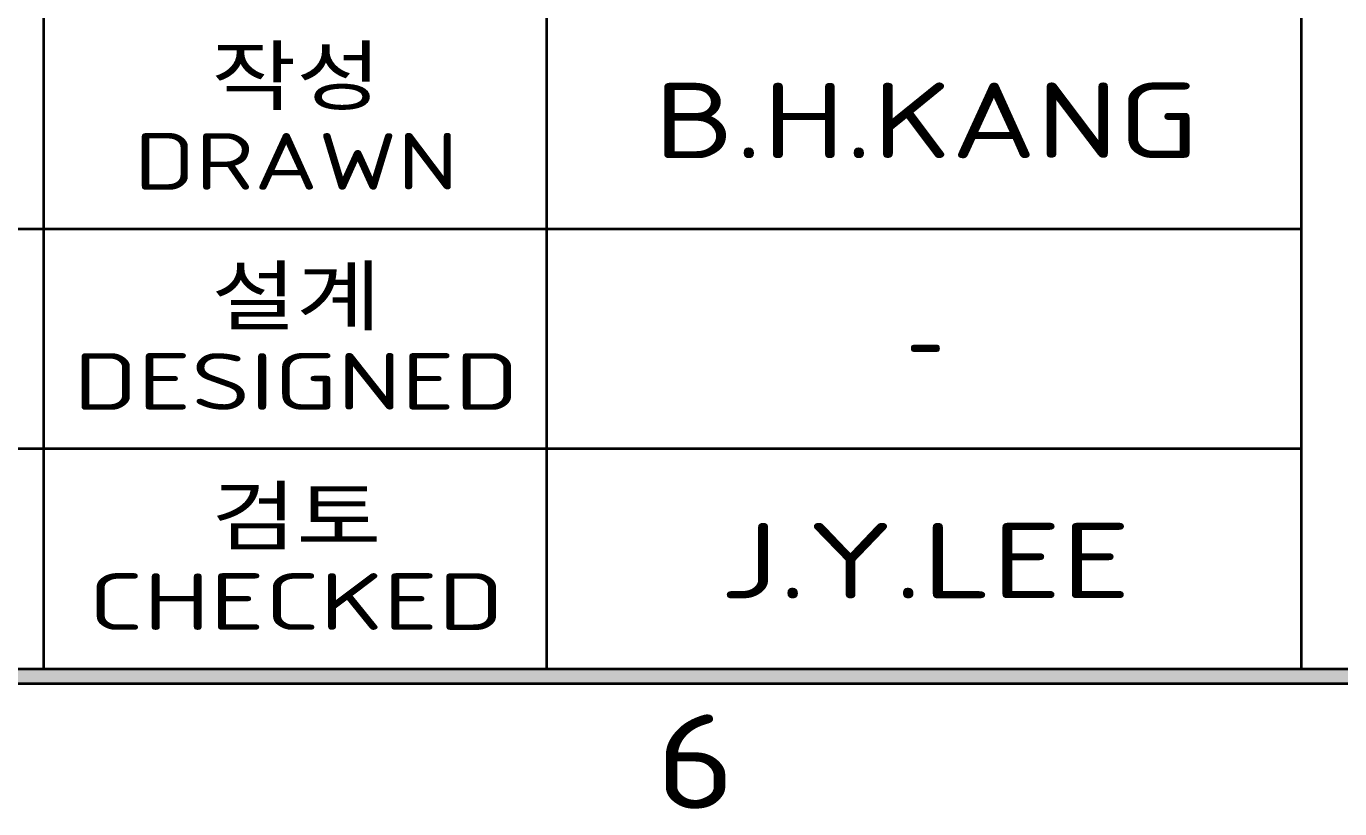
# Model space of a CAD drawing. Extents: x 23 to 417, y 3 to 294.
# Drawn here: x 275.2 to 316.98, y 5.79 to 30.67 of the extents above; entities that cross this region are included whole.
import ezdxf
from ezdxf.enums import TextEntityAlignment as Align

# ---------------------------------------------------------------- set-up
doc = ezdxf.new("R2010")
doc.units = 0
doc.layers.get('0').update_dxf_attribs({"lineweight": 13})
doc.layers.add('3', color=7, linetype='Continuous', lineweight=13)
doc.layers.add('5', color=7, linetype='Continuous', lineweight=13)
doc.styles.get("Standard").update_dxf_attribs({"font": 'isocp.shx'})

# ---------------------------------------------------------------- blocks, each defined once
blk = doc.blocks.new('BLOCK3265')
at = {"layer": '3', "color": 7, "lineweight": 13}
blk.add_text('6', height=3, dxfattribs=at).set_placement((295.223, 5.792), (297.761, 5.792), align=Align.FIT)
blk = doc.blocks.new('BLOCK3290')
at = {"layer": '5', "color": 7, "lineweight": 13}
blk.add_text('B.H.KANG', height=2.4, dxfattribs=at).set_placement((295.169, 26.481), (312.492, 26.481), align=Align.FIT)
blk = doc.blocks.new('BLOCK3292')
at = {"layer": '5', "color": 7, "lineweight": 13}
blk.add_text('-', height=2.4, dxfattribs=at).set_placement((303.217, 19.481), (304.386, 19.481), align=Align.FIT)
blk = doc.blocks.new('BLOCK3293')
at = {"layer": '5', "color": 7, "lineweight": 13}
blk.add_text('J.Y.LEE', height=2.4, dxfattribs=at).set_placement((297.263, 12.481), (310.34, 12.481), align=Align.FIT)
blk = doc.blocks.new('BLOCK3296')
at = {"layer": '5', "color": 7, "lineweight": 13}
blk.add_text('작성', height=1.8, dxfattribs=at).set_placement((281.091, 28.2), (286.491, 28.2), align=Align.FIT)
blk = doc.blocks.new('BLOCK3297')
at = {"layer": '5', "color": 7, "lineweight": 13}
blk.add_text('DRAWN', height=1.8, dxfattribs=at).set_placement((278.633, 25.479), (288.948, 25.479), align=Align.FIT)
blk = doc.blocks.new('BLOCK3298')
at = {"layer": '5', "color": 7, "lineweight": 13}
blk.add_text('DESIGNED', height=1.8, dxfattribs=at).set_placement((276.706, 18.479), (290.875, 18.479), align=Align.FIT)
blk = doc.blocks.new('BLOCK3299')
at = {"layer": '5', "color": 7, "lineweight": 13}
blk.add_text('설계', height=1.8, dxfattribs=at).set_placement((281.091, 21.2), (286.491, 21.2), align=Align.FIT)
blk = doc.blocks.new('BLOCK3300')
at = {"layer": '5', "color": 7, "lineweight": 13}
blk.add_text('CHECKED', height=1.8, dxfattribs=at).set_placement((277.179, 11.479), (290.402, 11.479), align=Align.FIT)
blk = doc.blocks.new('BLOCK3301')
at = {"layer": '5', "color": 7, "lineweight": 13}
blk.add_text('검토', height=1.8, dxfattribs=at).set_placement((281.091, 14.2), (286.491, 14.2), align=Align.FIT)
blk = doc.blocks.new('BLOCK3359')
at = {"layer": '3', "color": 7, "lineweight": 5}
blk.add_solid([(29.763, 9.762), (30.237, 10.238), (410.237, 9.762), (409.763, 10.238)], dxfattribs=at)

msp = doc.modelspace()

# ---------------------------------------------------------------- linework, layer by layer
at = {"color": 7, "lineweight": 35}
for p, q in [((275.7625, 10.2375), (275.7625, 50.2375)), ((291.7625, 10.2375), (291.7625, 38.2375)), ((315.7625, 10.2375), (315.7625, 38.2375)), ((250.7625, 24.2375), (275.7625, 24.2375)), ((275.7625, 24.2375), (315.7625, 24.2375)), ((315.7625, 17.2375), (250.7625, 17.2375))]:
    msp.add_line(p, q, dxfattribs=at)
at = {"layer": '3', "color": 7, "lineweight": 35}
for p, q in [((30.2375, 10.2375), (409.7625, 10.2375)), ((410.2375, 9.7625), (29.7625, 9.7625))]:
    msp.add_line(p, q, dxfattribs=at)

# ---------------------------------------------------------------- block references
at = {"layer": '3', "lineweight": 0}
for name in ['BLOCK3359', 'BLOCK3265']:
    msp.add_blockref(name, (0, 0), dxfattribs=at)
at = {"layer": '5', "lineweight": 0}
for name in ['BLOCK3296', 'BLOCK3290', 'BLOCK3297', 'BLOCK3299', 'BLOCK3292', 'BLOCK3298', 'BLOCK3301', 'BLOCK3293', 'BLOCK3300']:
    msp.add_blockref(name, (0, 0), dxfattribs=at)

doc.saveas('drawing.dxf')
